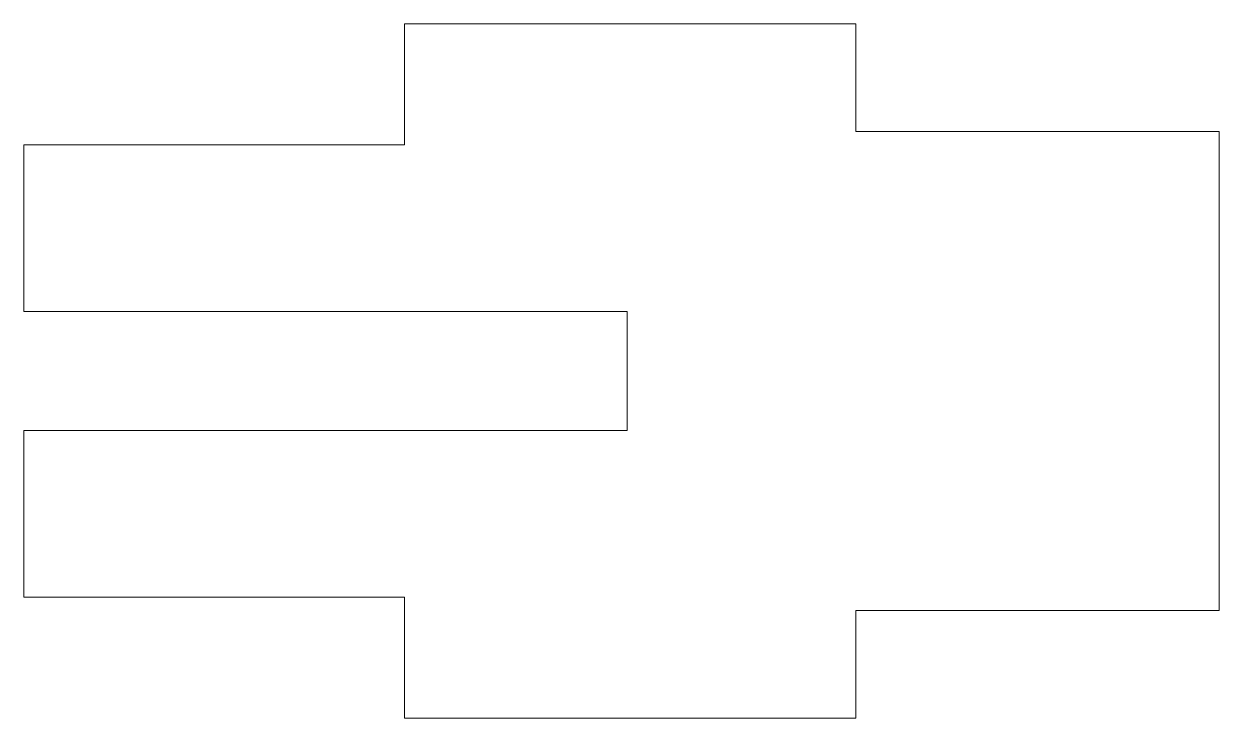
# Model space of a CAD drawing. Header units: millimetres. Extents: x 3278.3 to 3311.4, y 1299.9 to 1319.2.
import ezdxf

# ---------------------------------------------------------------- set-up
doc = ezdxf.new("R2010")
doc.units = ezdxf.units.MM

msp = doc.modelspace()

# ---------------------------------------------------------------- linework, layer by layer
at = {"lineweight": 20}
for p, q in [((3288.819, 1319.186), (3301.359, 1319.186)), ((3288.819, 1315.825), (3288.819, 1319.186)), ((3301.359, 1319.186), (3301.359, 1316.198)), ((3301.359, 1316.198), (3311.444, 1316.198)), ((3311.444, 1316.198), (3311.444, 1302.895)), ((3278.254, 1315.825), (3288.819, 1315.825)), ((3278.254, 1311.201), (3278.254, 1315.825)), ((3295.009, 1311.201), (3278.254, 1311.201)), ((3295.009, 1307.892), (3295.009, 1311.201)), ((3278.254, 1307.892), (3295.009, 1307.892)), ((3278.254, 1303.268), (3278.254, 1307.892)), ((3288.819, 1303.268), (3278.254, 1303.268)), ((3288.819, 1299.907), (3288.819, 1303.268)), ((3301.359, 1302.895), (3301.359, 1299.907)), ((3311.444, 1302.895), (3301.359, 1302.895)), ((3301.359, 1299.907), (3288.819, 1299.907))]:
    msp.add_line(p, q, dxfattribs=at)

doc.saveas('drawing.dxf')
